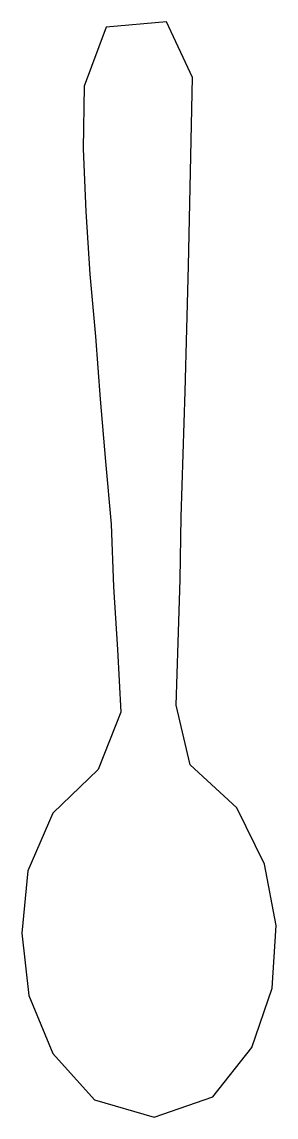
# Model space of a CAD drawing. Header units: metres. Extents: x 330 to 483, y 208 to 871.
import ezdxf

# ---------------------------------------------------------------- set-up
doc = ezdxf.new("R2010")
doc.units = ezdxf.units.M

msp = doc.modelspace()

# ---------------------------------------------------------------- linework, layer by layer
for p, q in [((416.89, 871.09), (380.53, 867.91)), ((432.65, 837.48), (416.89, 871.09)), ((380.53, 867.91), (367.19, 832.22)), ((431.88, 799.3), (432.65, 837.48)), ((367.19, 832.22), (366.63, 794.39)), ((431.13, 761.37), (431.88, 799.3)), ((366.63, 794.39), (368.11, 756.42)), ((368.11, 756.42), (370.68, 718.54)), ((430.24, 723.4), (431.13, 761.37)), ((429.29, 685.44), (430.24, 723.4)), ((370.68, 718.54), (373.96, 680.7)), ((428.18, 647.48), (429.29, 685.44)), ((373.96, 680.7), (376.86, 642.84)), ((376.86, 642.84), (380.05, 605)), ((426.99, 609.52), (428.18, 647.48)), ((380.05, 605), (383.55, 567.2)), ((425.94, 571.56), (426.99, 609.52)), ((425.29, 533.6), (425.94, 571.56)), ((383.55, 567.2), (384.9, 529.24)), ((424.04, 495.6), (425.29, 533.6)), ((384.9, 529.24), (387.33, 491.35)), ((387.33, 491.35), (389.33, 453.42)), ((422.91, 457.73), (424.04, 495.6)), ((431.36, 421.65), (422.91, 457.73)), ((389.33, 453.42), (375.66, 418.68)), ((375.66, 418.68), (348.19, 392.32)), ((459.56, 395.61), (431.36, 421.65)), ((348.19, 392.32), (333.06, 357.51)), ((476.21, 361.52), (459.56, 395.61)), ((483.25, 324.28), (476.21, 361.52)), ((333.06, 357.51), (329.55, 319.76)), ((329.55, 319.76), (333.68, 282.05)), ((480.86, 286.38), (483.25, 324.28)), ((468.6, 250.51), (480.86, 286.38)), ((333.68, 282.05), (348.23, 246.98)), ((348.23, 246.98), (373.4, 218.77)), ((444.99, 220.76), (468.6, 250.51)), ((373.4, 218.77), (409.53, 208.41)), ((409.53, 208.41), (444.99, 220.76)), ((409.53, 208.41), (409.53, 208.41))]:
    msp.add_line(p, q)

doc.saveas('drawing.dxf')
